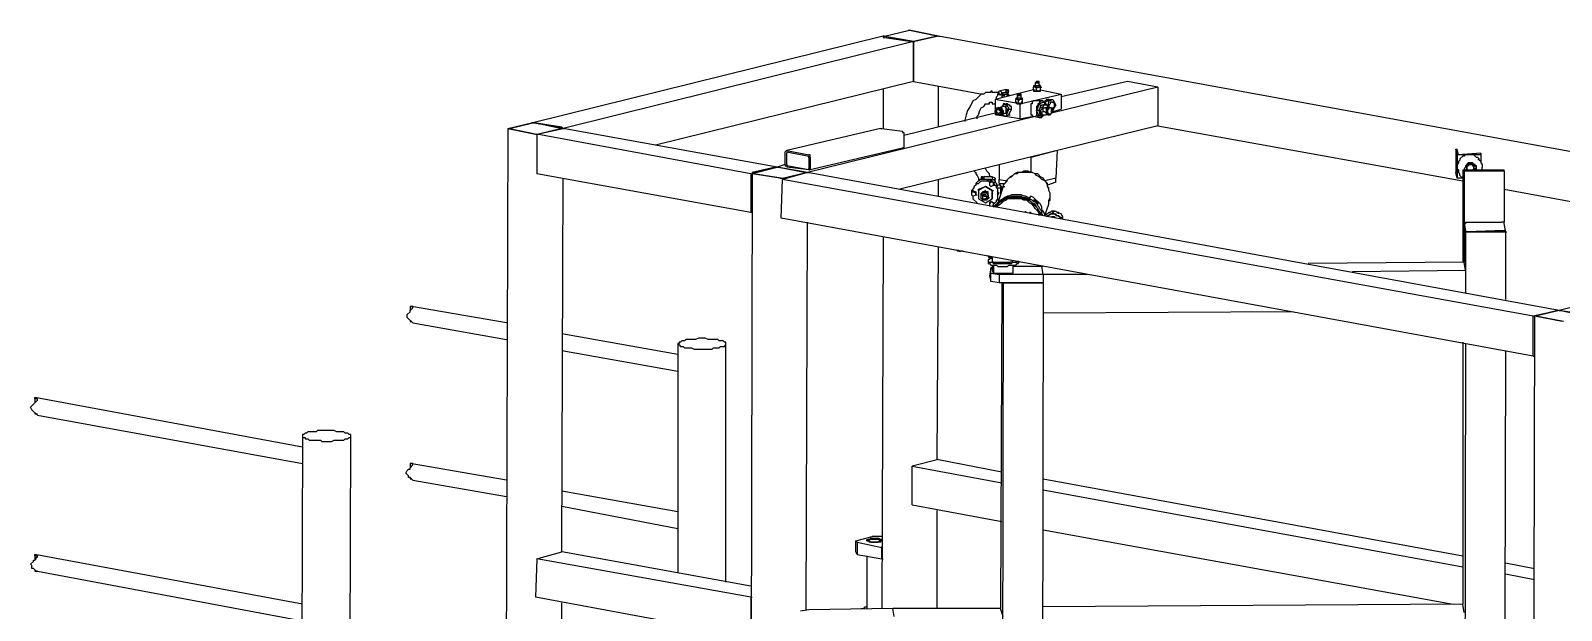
# Model space of a CAD drawing. Extents: x 855 to 1547, y 199 to 1196.
# Drawn here: x 860.2 to 974.5, y 1136 to 1179.4 of the extents above; entities that cross this region are included whole.
import ezdxf

# ---------------------------------------------------------------- set-up
doc = ezdxf.new("R2010")
doc.units = 0
doc.layers.add('2345-64C-02_Sort_layout', color=7, linetype='CONTINUOUS')

msp = doc.modelspace()

# ---------------------------------------------------------------- linework, layer by layer
at = {"layer": '2345-64C-02_Sort_layout', "color": 7}
for points in [[(923.83151, 1178.93847), (897.66568, 1172.44852)], [(926.09784, 1178.52641), (899.93201, 1172.03646)], [(926.09784, 1178.52641), (926.09784, 1175.53893), (906.83402, 1170.80028)], [(923.83151, 1178.93847), (923.83151, 1178.83546)], [(926.09784, 1178.52641), (923.83151, 1178.93847)], [(923.93452, 1178.93847), (923.83151, 1178.93847), (923.83151, 1178.83546), (923.93452, 1178.83546)], [(923.93452, 1178.93847), (925.68578, 1179.35053)], [(923.93452, 1178.93847), (925.68578, 1179.35053)], [(923.93452, 1178.93847), (925.99482, 1178.52641), (926.09784, 1178.52641)], [(923.93452, 1178.83546), (925.99482, 1178.52641)], [(925.78879, 1179.35053), (925.68578, 1179.35053)], [(925.89181, 1179.35053), (925.68578, 1179.35053)], [(927.84909, 1178.93847), (925.78879, 1179.35053)], [(927.95211, 1178.93847), (925.89181, 1179.35053)], [(925.99482, 1178.52641), (926.20085, 1178.52641)], [(927.84909, 1178.93847), (926.09784, 1178.52641)], [(926.09784, 1178.32038), (926.09784, 1178.52641), (926.20085, 1178.52641)], [(927.95211, 1178.93847), (926.20085, 1178.52641)], [(927.95211, 1178.93847), (926.20085, 1178.52641)], [(927.95211, 1178.93847), (928.05512, 1178.93847)], [(1002.32899, 1165.34053), (927.95211, 1178.93847)], [(926.09784, 1175.74501), (926.09784, 1178.32038)], [(923.83151, 1175.0239), (923.83151, 1172.03646)], [(944.33151, 1175.12692), (944.33151, 1172.24249), (925.06769, 1167.5038)], [(926.09784, 1175.53893), (926.09784, 1175.74496)], [(926.09784, 1175.53893), (931.24859, 1174.61184)], [(927.95211, 1172.13948), (927.95211, 1175.22993)], [(935.16316, 1175.33295), (935.16316, 1175.22993), (935.06015, 1175.22993), (935.06015, 1175.12692)], [(935.16316, 1175.12692), (935.06015, 1175.12692)], [(935.26618, 1174.92088), (935.26618, 1174.81787), (935.16316, 1174.81787), (935.06015, 1174.92088), (935.06015, 1175.12692)], [(935.16316, 1175.12692), (935.06015, 1175.12692)], [(935.26618, 1175.53893), (935.16316, 1175.43596)], [(935.26618, 1175.43596), (935.47221, 1175.43596), (935.47221, 1175.53893), (935.26618, 1175.53893), (935.26618, 1175.43596), (935.16316, 1175.43596)], [(935.16316, 1175.43596), (935.16316, 1175.22993)], [(935.47221, 1175.22993), (935.16316, 1175.22993)], [(935.16316, 1175.12692), (935.47221, 1175.12692)], [(935.26618, 1175.0239), (935.26618, 1175.12692), (935.16316, 1175.12692)], [(935.16316, 1174.81787), (935.47221, 1174.81787), (935.57522, 1174.81787), (935.57522, 1174.92088), (935.57522, 1175.12692)], [(935.47221, 1175.43596), (935.26618, 1175.43596)], [(935.47221, 1175.12692), (935.36919, 1175.12692), (935.26618, 1175.0239)], [(935.57522, 1174.92088), (935.47221, 1174.81787), (935.36919, 1174.81787), (935.26618, 1174.92088), (935.26618, 1175.0239)], [(935.47221, 1175.43596), (935.47221, 1175.53893)], [(935.47221, 1175.22993), (935.47221, 1175.43596)], [(935.57522, 1175.12692), (935.57522, 1175.22993), (935.47221, 1175.33295)], [(935.57522, 1175.12692), (935.47221, 1175.12692)], [(935.57522, 1174.92088), (935.57522, 1175.12692), (935.47221, 1175.12692)], [(935.57522, 1175.12692), (935.67824, 1175.12692)], [(944.33151, 1175.12692), (936.39934, 1173.16963)], [(942.06517, 1175.53893), (937.12045, 1174.40585)], [(944.33151, 1175.12692), (942.06517, 1175.53893)], [(932.38176, 1174.71485), (931.9697, 1174.71485), (931.9697, 1174.81787), (931.86668, 1174.81787), (931.86668, 1174.71485), (931.45462, 1174.71485), (931.35161, 1174.61184), (931.14558, 1174.61184), (930.73352, 1174.19978), (930.52749, 1174.09676), (930.32146, 1173.6847), (930.11543, 1173.37566), (930.01241, 1173.06657), (929.9094, 1172.65455), (929.9094, 1172.55154)], [(930.83653, 1172.75757), (930.83653, 1172.96356), (930.93955, 1173.06657), (931.04256, 1173.37566), (931.14558, 1173.58169), (931.35161, 1173.6847), (931.45462, 1173.89073), (931.76367, 1173.89073), (931.76367, 1173.99375), (931.9697, 1173.99375), (931.9697, 1173.89073), (932.17573, 1173.89073)], [(935.06015, 1174.92088), (932.17573, 1174.19978)], [(934.03, 1173.89073), (932.17573, 1174.19978)], [(932.17573, 1174.19978), (932.17573, 1173.06666)], [(932.27874, 1174.19978), (932.27874, 1174.40577), (932.38176, 1174.50878), (932.38176, 1174.61184), (932.79382, 1174.50882)], [(932.48477, 1174.81787), (932.38176, 1174.71485)], [(932.48477, 1174.71485), (932.38176, 1174.71485), (932.38176, 1174.61184), (932.48477, 1174.61184), (932.48477, 1174.71485)], [(932.38176, 1174.61184), (932.48477, 1174.61184)], [(932.38176, 1174.61184), (932.48477, 1174.61184)], [(932.38176, 1174.61184), (932.48477, 1174.61184)], [(932.89683, 1174.92088), (932.48477, 1174.81787)], [(932.6908, 1174.71485), (932.58779, 1174.81787), (932.48477, 1174.81787)], [(932.48477, 1174.61184), (932.6908, 1174.61184), (932.6908, 1174.71485)], [(932.58779, 1174.61184), (932.6908, 1174.61184)], [(932.58779, 1174.61184), (932.6908, 1174.61184)], [(932.6908, 1174.61184), (932.79382, 1174.71485), (932.89683, 1174.71485)], [(932.6908, 1174.30275), (932.6908, 1174.40577), (932.89683, 1174.61184), (932.99985, 1174.61184), (933.10286, 1174.50878)], [(932.6908, 1174.61184), (932.79382, 1174.61184)], [(932.6908, 1174.30275), (932.6908, 1174.40577), (932.79382, 1174.50878)], [(932.79382, 1174.50882), (932.79382, 1174.61184), (932.79382, 1174.71485), (933.10286, 1174.71485)], [(932.79382, 1174.50882), (932.89683, 1174.61184), (933.10286, 1174.61184)], [(932.79382, 1174.50882), (932.89683, 1174.50882)], [(932.99985, 1173.89073), (932.79382, 1173.78772)], [(933.20588, 1173.47867), (933.20588, 1173.58169), (933.10286, 1173.6847), (933.10286, 1173.78772), (932.99985, 1173.78772), (932.89683, 1173.89073), (932.79382, 1173.89073), (932.79382, 1173.78772)], [(932.99985, 1174.92088), (932.89683, 1174.92088)], [(932.99985, 1174.92088), (932.89683, 1174.92088)], [(932.99985, 1174.71485), (932.89683, 1174.71485)], [(933.30889, 1174.50882), (933.10286, 1174.50878), (932.89683, 1174.61184)], [(932.99985, 1174.81787), (932.99985, 1174.92088)], [(933.10286, 1174.92088), (932.99985, 1174.92088)], [(932.99985, 1174.92088), (933.10286, 1174.92088)], [(932.99985, 1174.92088), (933.10286, 1174.92088)], [(932.99985, 1174.92088), (933.10286, 1174.92088), (932.99985, 1174.92088)], [(932.99985, 1174.92088), (933.10286, 1174.92088)], [(932.99985, 1174.71485), (932.99985, 1174.81787)], [(933.20588, 1174.81787), (932.99985, 1174.81787)], [(932.99985, 1174.61184), (933.10286, 1174.61184)], [(933.20588, 1173.06666), (933.41191, 1173.47867), (933.41191, 1173.6847), (933.30889, 1173.6847), (933.30889, 1173.78772), (933.20588, 1173.78772), (933.10286, 1173.89073), (932.99985, 1173.89073)], [(933.20588, 1174.81787), (933.10286, 1174.92088)], [(933.10286, 1174.92088), (933.20588, 1174.92088)], [(933.20588, 1174.81787), (933.10286, 1174.71485), (933.20588, 1174.71485)], [(933.10286, 1174.61184), (933.10286, 1174.71485)], [(933.10286, 1174.61184), (933.10286, 1174.50878)], [(933.10286, 1174.61184), (933.20588, 1174.61184)], [(933.82397, 1174.40585), (933.82397, 1174.30275), (933.72095, 1174.30275), (933.72095, 1174.19978)], [(933.82397, 1174.19978), (933.72095, 1174.19978)], [(933.92698, 1173.99375), (933.92698, 1173.89073), (933.82397, 1173.89073), (933.72095, 1173.99375), (933.72095, 1174.19978)], [(933.82397, 1174.19978), (933.72095, 1174.19978)], [(933.72095, 1173.99375), (933.82397, 1173.99375)], [(933.72095, 1173.99375), (933.82397, 1173.99375)], [(933.72095, 1173.99375), (933.82397, 1173.89073)], [(933.82397, 1174.61184), (933.82397, 1174.50882)], [(933.92698, 1174.50882), (934.13301, 1174.50878), (934.13301, 1174.61184), (933.82397, 1174.61184), (933.82397, 1174.50878), (933.92698, 1174.50878), (933.82397, 1174.50878)], [(933.82397, 1174.50882), (933.82397, 1174.30275)], [(934.13301, 1174.30275), (933.82397, 1174.30275)], [(933.82397, 1174.19978), (934.03, 1174.19978)], [(933.92698, 1174.09676), (933.92698, 1174.19978), (933.82397, 1174.19978)], [(933.82397, 1173.89073), (934.03, 1173.89073), (934.13301, 1173.89073), (934.23603, 1173.99375), (934.23603, 1174.19978)], [(934.13301, 1174.50882), (933.92698, 1174.50878)], [(934.03, 1174.19978), (933.92698, 1174.09676)], [(934.23603, 1173.99375), (934.13301, 1173.99375), (934.13301, 1173.89073), (934.03, 1173.89073), (933.92698, 1173.99375), (933.92698, 1174.09676)], [(934.03, 1173.89073), (937.12045, 1174.61184)], [(934.23603, 1174.19978), (934.13301, 1174.19978), (934.03, 1174.19978)], [(934.23603, 1173.99375), (934.23603, 1174.19978), (934.03, 1174.19978)], [(934.03, 1173.89073), (934.03, 1172.75757)], [(934.13301, 1174.50882), (934.13301, 1174.61184)], [(934.13301, 1174.30275), (934.13301, 1174.50882)], [(934.23603, 1174.19978), (934.23603, 1174.30275), (934.13301, 1174.30275), (934.13301, 1174.40577)], [(934.23603, 1174.19978), (934.23603, 1174.30275)], [(935.16316, 1174.09676), (935.06015, 1174.09676), (934.95713, 1173.99375), (934.95713, 1173.89073), (934.85412, 1173.89073), (934.85412, 1173.06657), (934.95713, 1173.06657), (934.95713, 1172.96356), (935.06015, 1172.96356)], [(935.06015, 1174.92088), (935.16316, 1174.92088)], [(935.06015, 1174.92088), (935.16316, 1174.92088)], [(935.06015, 1174.92088), (935.06015, 1174.81787), (935.16316, 1174.81787)], [(935.26618, 1174.09676), (935.16316, 1174.09676)], [(935.67824, 1174.09676), (935.26618, 1174.09676)], [(935.57522, 1174.09676), (935.57522, 1173.99375), (935.47221, 1173.99375), (935.47221, 1173.89073), (935.36919, 1173.89073), (935.36919, 1173.78772), (935.26618, 1173.6847), (935.26618, 1173.06657), (935.47221, 1172.86058), (935.67824, 1172.86058), (935.67824, 1172.96356), (935.78125, 1172.96356)], [(935.47221, 1173.89073), (935.26618, 1173.37566)], [(935.47221, 1173.89073), (935.78125, 1173.99375)], [(935.57522, 1173.78772), (935.47221, 1173.89073)], [(935.57522, 1174.92088), (937.12045, 1174.61184)], [(935.88427, 1173.89073), (935.88427, 1173.99375), (935.78125, 1173.99375), (935.78125, 1174.09676), (935.57522, 1174.09676)], [(935.57522, 1173.78772), (935.98728, 1173.89073), (935.98728, 1173.78772)], [(935.98728, 1173.89073), (935.78125, 1173.99375)], [(936.19331, 1174.19978), (935.98728, 1174.19978), (935.98728, 1174.09676), (935.88427, 1174.09676), (935.88427, 1173.99375)], [(935.88427, 1173.99375), (936.0903, 1174.19978), (936.19331, 1174.19978)], [(935.98728, 1174.09676), (935.88427, 1173.89073)], [(935.98728, 1174.09676), (936.29633, 1174.19978), (936.50236, 1174.19978)], [(935.98728, 1174.09676), (936.19331, 1174.09676)], [(936.19331, 1174.19978), (936.0903, 1174.19978)], [(936.19331, 1174.09676), (936.0903, 1173.6847)], [(936.19331, 1174.19978), (936.29633, 1174.19978)], [(936.19331, 1174.09676), (936.50236, 1174.19978), (936.70839, 1173.78772)], [(936.60538, 1173.78772), (936.60538, 1173.89073), (936.50236, 1173.99375), (936.29633, 1173.99375), (936.29633, 1173.89073), (936.19331, 1173.78772), (936.19331, 1173.58169)], [(936.60538, 1173.78772), (936.60538, 1173.89073), (936.50236, 1173.99375), (936.29633, 1173.99375), (936.29633, 1173.89073), (936.19331, 1173.78772), (936.19331, 1173.58169)], [(936.39934, 1173.99375), (936.50236, 1173.99375)], [(937.12045, 1174.61184), (937.12045, 1173.47867)], [(935.26618, 1172.96356), (918.16568, 1168.73998)], [(932.17573, 1173.16963), (925.37673, 1171.52139)], [(932.48477, 1173.06666), (932.27874, 1173.06657), (932.27874, 1173.16959), (932.17573, 1173.2726), (932.17573, 1173.37566), (932.27874, 1173.47867), (932.27874, 1173.58169), (932.38176, 1173.58169)], [(932.27874, 1173.47867), (932.17573, 1173.37566), (932.17573, 1173.2726), (932.27874, 1173.16959), (932.27874, 1173.06657), (932.38176, 1173.06657)], [(934.03, 1172.75757), (932.17573, 1173.06666)], [(932.48477, 1173.16963), (932.58779, 1173.2726), (932.58779, 1173.37566), (932.48477, 1173.37566), (932.48477, 1173.47867), (932.38176, 1173.47867), (932.27874, 1173.37566), (932.27874, 1173.2726), (932.38176, 1173.16959), (932.48477, 1173.16959)], [(932.38176, 1173.58169), (932.48477, 1173.58169)], [(932.48477, 1173.06666), (932.58779, 1173.06657), (932.58779, 1173.47867), (932.48477, 1173.58169), (932.38176, 1173.58169)], [(932.48477, 1173.06666), (932.58779, 1173.06657), (932.6908, 1173.16959), (932.6908, 1173.37566), (932.58779, 1173.47867), (932.58779, 1173.58169), (932.38176, 1173.58169)], [(932.79382, 1173.6847), (932.48477, 1173.58169)], [(932.58779, 1173.06666), (932.6908, 1173.06657), (932.6908, 1173.16959), (932.79382, 1173.2726), (932.79382, 1173.37566), (932.6908, 1173.47867), (932.6908, 1173.58169), (932.48477, 1173.58169)], [(932.48477, 1173.58169), (932.6908, 1173.58169), (932.6908, 1173.47867), (932.79382, 1173.37566), (932.79382, 1173.16959), (932.6908, 1173.16959), (932.6908, 1173.06657), (932.58779, 1173.06657)], [(932.48477, 1173.06666), (932.58779, 1173.06666)], [(932.6908, 1173.16963), (932.6908, 1173.47867), (932.58779, 1173.58169)], [(932.58779, 1173.06666), (932.6908, 1173.06666)], [(932.6908, 1173.6847), (932.79382, 1173.78772)], [(932.6908, 1173.06666), (932.89683, 1173.16963)], [(932.6908, 1173.06666), (932.79382, 1173.06657), (932.89683, 1172.96356), (932.99985, 1172.96356)], [(932.89683, 1173.16963), (932.99985, 1173.16959), (932.99985, 1173.58169), (932.89683, 1173.6847), (932.79382, 1173.6847)], [(933.10286, 1173.37566), (933.10286, 1173.47867), (932.99985, 1173.58169), (932.99985, 1173.6847), (932.89683, 1173.6847)], [(932.99985, 1172.96356), (933.20588, 1173.47867)], [(932.99985, 1173.16963), (932.99985, 1173.2726), (933.10286, 1173.2726), (933.10286, 1173.37566)], [(932.99985, 1172.96356), (933.20588, 1173.06666)], [(932.99985, 1172.96356), (933.20588, 1173.06666)], [(933.20588, 1173.47867), (933.41191, 1173.47867)], [(933.20588, 1173.06666), (933.30889, 1173.06666)], [(934.03, 1172.75757), (935.06015, 1172.96356)], [(935.06015, 1172.96356), (935.47221, 1172.86058)], [(935.47221, 1173.37566), (935.26618, 1173.37566)], [(935.47221, 1172.96356), (935.26618, 1173.37566)], [(935.78125, 1173.78772), (935.67824, 1173.78772), (935.57522, 1173.6847), (935.57522, 1173.58169), (935.47221, 1173.47867), (935.47221, 1173.2726), (935.57522, 1173.16959), (935.57522, 1173.06657), (935.67824, 1173.06657)], [(935.57522, 1173.78772), (935.47221, 1173.37566)], [(935.57522, 1172.96356), (935.47221, 1173.37566)], [(935.57522, 1172.96356), (935.47221, 1172.96356)], [(935.88427, 1173.78772), (935.78125, 1173.78772), (935.78125, 1173.6847), (935.67824, 1173.58169), (935.67824, 1173.47867), (935.57522, 1173.37566), (935.57522, 1173.2726), (935.67824, 1173.2726), (935.67824, 1173.06657), (935.98728, 1173.06657), (936.0903, 1173.16959)], [(935.57522, 1172.96356), (935.88427, 1173.06666), (935.98728, 1173.06666)], [(935.67824, 1173.06666), (935.78125, 1173.06666)], [(935.88427, 1173.78772), (935.78125, 1173.78772)], [(935.88427, 1173.27264), (935.78125, 1173.2726), (935.78125, 1173.58169), (935.88427, 1173.58169)], [(935.98728, 1173.78772), (935.88427, 1173.78772)], [(936.0903, 1173.58169), (936.0903, 1173.78772), (935.88427, 1173.78772)], [(936.0903, 1173.58169), (935.88427, 1173.58169)], [(935.88427, 1173.58169), (935.98728, 1173.58169)], [(935.88427, 1173.27264), (935.98728, 1173.16963)], [(935.88427, 1173.06666), (935.98728, 1173.06666)], [(936.19331, 1173.58169), (936.0903, 1173.58169), (935.98728, 1173.47867), (935.98728, 1173.16959), (936.0903, 1173.16959), (936.0903, 1173.06657)], [(936.0903, 1173.16963), (935.98728, 1173.06666)], [(936.29633, 1173.58169), (936.19331, 1173.58169), (936.19331, 1173.47867), (936.0903, 1173.47867), (936.0903, 1173.16959), (936.19331, 1173.16959), (936.19331, 1173.06657), (936.29633, 1173.06657), (936.39934, 1173.16959), (936.39934, 1173.58169), (936.29633, 1173.58169)], [(936.0903, 1173.06666), (936.19331, 1173.06666)], [(936.29633, 1173.58169), (936.19331, 1173.58169)], [(936.39934, 1173.47867), (936.50236, 1173.47867), (936.50236, 1173.58169), (936.60538, 1173.6847), (936.60538, 1173.78772)], [(936.39934, 1173.47867), (936.50236, 1173.47867), (936.50236, 1173.58169), (936.60538, 1173.6847), (936.60538, 1173.78772)], [(936.39934, 1173.27264), (937.12045, 1173.47867)], [(936.39934, 1173.37566), (936.50236, 1173.37566)], [(936.50236, 1173.37566), (936.70839, 1173.78772)], [(895.81141, 1172.03646), (895.50236, 1075.82038)], [(895.81141, 1172.03646), (897.56266, 1172.44852)], [(895.81141, 1172.03646), (897.87171, 1171.6244)], [(895.91442, 1172.03646), (897.66568, 1172.44852)], [(895.91442, 1172.03646), (897.97472, 1171.6244), (898.07774, 1171.6244)], [(897.76869, 1172.44852), (897.56266, 1172.44852)], [(899.93201, 1172.03646), (897.66568, 1172.44852)], [(897.66568, 1172.44852), (897.76869, 1172.44852)], [(897.76869, 1172.44852), (897.66568, 1172.44852)], [(899.82899, 1172.03646), (899.72598, 1172.03646), (897.76869, 1172.44852)], [(899.82899, 1172.13948), (897.76869, 1172.44852)], [(897.87171, 1171.6244), (898.07774, 1171.6244)], [(897.97472, 1171.6244), (899.93201, 1172.03646)], [(897.97472, 1171.6244), (897.97472, 1168.63697)], [(913.94206, 1168.63697), (897.97472, 1171.6244)], [(899.82899, 1172.03646), (898.07774, 1171.6244)], [(899.82899, 1172.03646), (898.07774, 1171.6244)], [(899.82899, 1172.03646), (899.93201, 1172.03646), (899.82899, 1172.13948)], [(899.93201, 1172.03646), (900.03502, 1172.03646)], [(915.89934, 1169.152), (899.93201, 1172.03646)], [(923.62548, 1172.03646), (916.62045, 1170.38818)], [(923.62548, 1172.03646), (923.72849, 1172.03646)], [(923.72849, 1172.03646), (925.27372, 1171.83048)], [(925.27372, 1171.83048), (925.27372, 1171.72737), (925.37673, 1171.72737), (925.37673, 1171.6244), (925.37673, 1170.69727)], [(944.33151, 1172.24249), (967.09784, 1168.12189)], [(916.62045, 1170.38818), (916.51744, 1170.28521)], [(916.62045, 1170.38818), (918.26869, 1170.07918)], [(918.26869, 1168.94601), (925.27372, 1170.59425)], [(925.37673, 1170.69727), (925.37673, 1170.59421), (925.27372, 1170.59421)], [(936.81141, 1170.38818), (934.85412, 1169.87315)], [(936.81141, 1170.38818), (936.70839, 1168.32792)], [(966.68578, 1170.07918), (966.58276, 1170.49128), (966.68578, 1170.49128)], [(966.58276, 1170.49128), (966.58276, 1168.73998)], [(966.78879, 1170.07918), (966.68578, 1170.49128)], [(916.51744, 1169.35807), (915.89934, 1169.152)], [(916.51744, 1169.35807), (916.51744, 1170.28521)], [(916.51744, 1169.35807), (916.51744, 1169.25501), (916.62045, 1169.25501), (916.62045, 1169.152)], [(916.62045, 1170.28521), (918.26869, 1169.97616)], [(916.62045, 1170.28521), (916.62045, 1170.18219)], [(916.62045, 1169.35807), (916.62045, 1170.18219)], [(916.62045, 1169.35807), (916.62045, 1169.25501)], [(918.26869, 1168.94601), (916.62045, 1169.2551)], [(918.37171, 1169.87315), (918.37171, 1170.07918), (918.26869, 1170.07918)], [(918.26869, 1169.87315), (918.26869, 1169.97616)], [(918.26869, 1169.87315), (918.26869, 1169.04903)], [(918.37171, 1169.87315), (918.37171, 1169.04903)], [(932.48477, 1169.35807), (932.48477, 1168.22491)], [(934.85412, 1169.87315), (934.85412, 1168.73998)], [(968.33402, 1169.66712), (968.33402, 1169.77013), (968.231, 1169.87315), (968.12799, 1169.87315), (967.92196, 1170.07918), (967.30387, 1170.07918), (967.20085, 1169.97616), (967.09784, 1169.97616), (966.89181, 1169.77013), (966.89181, 1169.66712), (966.78879, 1169.5641), (966.78879, 1169.46109), (966.68578, 1169.35803), (966.68578, 1169.04903), (966.78879, 1168.94601), (966.78879, 1168.73998)], [(966.68578, 1170.07918), (966.68578, 1168.32792)], [(968.43703, 1170.07918), (966.68578, 1170.07918)], [(968.43703, 1170.18219), (966.78879, 1170.07918)], [(968.12799, 1168.94601), (968.12799, 1169.25501), (968.02497, 1169.25501), (968.02497, 1169.35803), (967.92196, 1169.35803), (967.81894, 1169.46109), (967.5099, 1169.46109), (967.30387, 1169.25501), (967.30387, 1169.152), (967.20085, 1169.04903), (967.30387, 1168.94601)], [(967.40688, 1169.2551), (967.61291, 1169.46109), (967.61291, 1169.35807), (967.61291, 1169.35803), (967.5099, 1169.35803), (967.5099, 1169.25501)], [(967.5099, 1169.2551), (967.5099, 1169.25501), (967.40688, 1169.25501)], [(967.40688, 1169.2551), (967.5099, 1169.2551)], [(967.5099, 1169.2551), (967.40688, 1169.25501), (967.40688, 1169.04903), (967.40688, 1169.152), (967.40688, 1169.25501)], [(967.40688, 1169.2551), (967.40688, 1168.94601), (967.40688, 1169.04903)], [(967.5099, 1169.2551), (967.61291, 1169.35803), (967.81894, 1169.35803)], [(967.92196, 1169.2551), (967.61291, 1169.46109)], [(967.61291, 1169.35807), (967.71593, 1169.35803), (967.81894, 1169.35803)], [(967.81894, 1169.35807), (967.81894, 1169.25501), (967.92196, 1169.25501)], [(967.81894, 1169.35807), (967.81894, 1169.25501), (967.92196, 1169.25501), (967.92196, 1169.04903), (967.92196, 1168.94601), (967.81894, 1168.94601)], [(967.92196, 1169.2551), (968.02497, 1169.2551)], [(967.92196, 1169.04903), (967.92196, 1169.25501)], [(968.02497, 1168.94601), (968.02497, 1169.04903), (968.12799, 1169.152), (968.02497, 1169.25501), (968.02497, 1169.35803)], [(968.231, 1169.77013), (968.43703, 1169.5641), (968.43703, 1169.46109), (968.54005, 1169.35803), (968.54005, 1169.152)], [(968.43703, 1169.5641), (968.33402, 1169.66712)], [(968.43703, 1170.18219), (968.43703, 1170.07918)], [(968.43703, 1170.07918), (968.43703, 1169.46109)], [(913.94206, 1165.75254), (897.97472, 1168.63697)], [(899.82899, 1140.41083), (899.93201, 1168.32792)], [(914.04507, 1168.63697), (913.83904, 1072.5239)], [(913.94206, 1168.63697), (915.89934, 1169.152), (916.00236, 1169.152)], [(913.94206, 1168.63697), (913.94206, 1165.75254)], [(915.79633, 1169.152), (914.04507, 1168.73998)], [(914.04507, 1168.73998), (914.04507, 1168.63697)], [(916.10538, 1168.32792), (914.04507, 1168.63697)], [(916.00236, 1169.152), (915.89934, 1169.152), (914.14809, 1168.73998)], [(914.14809, 1168.73998), (914.14809, 1168.63697)], [(916.20839, 1168.32792), (914.14809, 1168.63697)], [(916.00236, 1169.152), (915.79633, 1169.152)], [(918.16568, 1168.73998), (915.89934, 1169.152)], [(915.89934, 1169.152), (916.00236, 1169.152)], [(916.00236, 1169.152), (918.06266, 1168.73998)], [(916.00236, 1169.152), (918.06266, 1168.73998), (918.16568, 1168.73998), (918.06266, 1168.73998)], [(916.10538, 1168.32792), (916.31141, 1168.32792)], [(916.20839, 1168.32792), (916.31141, 1168.32792), (918.06266, 1168.73998)], [(972.35161, 1155.03902), (916.20839, 1165.34053), (916.31141, 1168.22491)], [(916.31141, 1168.32792), (918.06266, 1168.73998)], [(918.16568, 1168.73998), (916.31141, 1168.22491)], [(972.35161, 1158.02641), (916.31141, 1168.22491)], [(918.26869, 1168.94601), (916.62045, 1169.152)], [(918.16568, 1168.73998), (918.26869, 1168.73998)], [(974.30889, 1158.43847), (918.16568, 1168.73998)], [(918.26869, 1168.94601), (918.26869, 1169.04903)], [(918.26869, 1168.94601), (918.37171, 1168.94601), (918.37171, 1169.04903)], [(927.95211, 1166.98872), (927.95211, 1168.22491)], [(930.52749, 1167.29777), (930.52749, 1167.5038), (930.6305, 1167.60681), (930.6305, 1167.70983), (930.83653, 1167.91582), (930.93955, 1167.91582), (931.14558, 1168.12185), (931.66065, 1168.12185), (931.76367, 1168.01883)], [(930.6305, 1168.843), (930.73352, 1168.73998), (930.73352, 1168.63697), (930.83653, 1168.53395), (930.93955, 1168.32792), (930.93955, 1168.22491), (931.04256, 1168.12185)], [(931.86668, 1168.22491), (931.04256, 1168.22491), (930.73352, 1167.91582), (930.73352, 1167.8128), (930.6305, 1167.70983)], [(931.14558, 1168.43094), (931.14558, 1168.32792)], [(931.14558, 1168.43094), (931.35161, 1168.43094)], [(931.24859, 1168.43094), (931.14558, 1168.43094)], [(931.14558, 1168.43094), (931.24859, 1168.43094), (931.35161, 1168.43094)], [(931.14558, 1168.32792), (931.35161, 1168.32792)], [(931.14558, 1168.32792), (931.14558, 1168.22491)], [(931.24859, 1168.43094), (931.35161, 1168.43094)], [(931.24859, 1168.43094), (931.35161, 1168.43094)], [(931.24859, 1168.43094), (931.35161, 1168.43094)], [(931.24859, 1168.43094), (931.35161, 1168.43094)], [(932.17573, 1168.32792), (931.9697, 1168.43094), (931.35161, 1168.43094)], [(931.35161, 1168.43094), (931.35161, 1168.32792)], [(931.35161, 1168.32792), (931.35161, 1168.22491)], [(931.86668, 1168.43094), (931.76367, 1168.53395), (931.76367, 1168.63697), (931.55764, 1168.843), (931.45462, 1169.04903)], [(931.55764, 1168.22491), (931.76367, 1168.22491), (931.86668, 1168.22491)], [(931.86668, 1168.22491), (931.76367, 1168.22491), (931.66065, 1168.22491)], [(931.76367, 1168.01887), (931.86668, 1168.22491)], [(931.76367, 1168.01887), (931.86668, 1168.12189)], [(932.07271, 1167.9159), (932.07271, 1168.01883), (931.9697, 1168.01883), (931.9697, 1168.12185), (931.86668, 1168.12185), (931.76367, 1168.01883)], [(931.86668, 1168.22491), (932.07271, 1168.22491), (932.17573, 1168.12185), (932.17573, 1168.01883)], [(931.86668, 1168.01887), (931.86668, 1168.12189), (932.07271, 1168.01887)], [(931.9697, 1168.43094), (931.9697, 1168.22491)], [(932.07271, 1168.22491), (932.17573, 1168.22491)], [(932.17573, 1168.32792), (932.17573, 1168.22491), (932.17573, 1168.32792)], [(932.48477, 1168.22491), (933.10286, 1168.12189)], [(932.48477, 1167.9159), (932.48477, 1168.22491)], [(932.48477, 1168.22491), (933.10286, 1168.12189)], [(934.44206, 1168.843), (934.33904, 1168.843), (934.13301, 1168.73998), (933.82397, 1168.73998), (933.61794, 1168.63697), (933.41191, 1168.43094), (933.20588, 1168.32792), (932.99985, 1168.12185), (932.89683, 1167.91582), (932.79382, 1167.8128), (932.79382, 1167.70983)], [(934.44206, 1168.73998), (933.92698, 1168.73998), (933.82397, 1168.63697), (933.61794, 1168.63697), (933.51492, 1168.53395), (933.30889, 1168.43094), (933.10286, 1168.22491), (932.99985, 1168.01883), (932.79382, 1167.8128), (932.79382, 1167.70983)], [(934.44206, 1168.73998), (933.92698, 1168.73998), (933.82397, 1168.63697), (933.61794, 1168.63697), (933.51492, 1168.53395), (933.30889, 1168.43094), (933.10286, 1168.22491), (932.99985, 1168.01883), (932.79382, 1167.8128), (932.79382, 1167.70983)], [(936.19331, 1166.47365), (936.19331, 1166.57662), (936.29633, 1166.67964), (936.29633, 1167.19475), (936.19331, 1167.40078), (936.19331, 1167.60681), (936.0903, 1167.70983), (936.0903, 1167.91582), (935.88427, 1168.12185), (935.78125, 1168.32792), (935.57522, 1168.43094), (935.36919, 1168.63697), (935.16316, 1168.63697), (934.95713, 1168.73998), (934.85412, 1168.73998), (934.64809, 1168.843), (934.44206, 1168.843)], [(936.19331, 1166.37063), (936.19331, 1166.67964), (936.29633, 1166.88571), (936.29633, 1167.19475), (936.19331, 1167.40078), (936.19331, 1167.5038), (936.0903, 1167.70983), (936.0903, 1167.8128), (935.98728, 1168.01883), (935.88427, 1168.12185), (935.67824, 1168.22491), (935.47221, 1168.43094), (935.26618, 1168.53395), (935.16316, 1168.63697), (934.95713, 1168.73998), (934.44206, 1168.73998)], [(936.19331, 1166.37063), (936.19331, 1166.67964), (936.29633, 1166.88571), (936.29633, 1167.19475), (936.19331, 1167.40078), (936.19331, 1167.5038), (936.0903, 1167.70983), (936.0903, 1167.8128), (935.98728, 1168.01883), (935.88427, 1168.12185), (935.67824, 1168.22491), (935.47221, 1168.43094), (935.26618, 1168.53395), (935.16316, 1168.63697), (934.95713, 1168.73998), (934.44206, 1168.73998)], [(936.70839, 1168.32792), (935.88427, 1168.12189)], [(936.70839, 1168.32792), (935.88427, 1168.12189)], [(936.70839, 1168.01887), (936.70839, 1168.32792)], [(966.68578, 1168.32792), (966.58276, 1168.73998)], [(967.09784, 1168.32792), (966.68578, 1168.32792)], [(967.09784, 1168.32792), (966.89181, 1168.53395), (966.89181, 1168.63697), (966.78879, 1168.73998), (966.78879, 1168.94601)], [(966.78879, 1168.73998), (966.89181, 1168.63697)], [(967.09784, 1168.94601), (967.09784, 1162.044)], [(967.09784, 1168.94601), (967.20085, 1168.843), (967.20085, 1162.044)], [(967.09784, 1168.94601), (970.18829, 1168.94601)], [(970.18829, 1168.843), (967.20085, 1168.843)], [(967.40688, 1168.94601), (967.40688, 1169.04903)], [(967.40688, 1168.94601), (967.5099, 1168.94601)], [(967.40688, 1168.94601), (967.5099, 1168.94601)], [(967.92196, 1168.94601), (967.92196, 1169.04903)], [(967.92196, 1168.94601), (968.02497, 1168.94601)], [(968.54005, 1168.94601), (968.54005, 1169.04903), (968.54005, 1169.152)], [(970.18829, 1168.843), (970.18829, 1168.94601)], [(970.18829, 1168.843), (970.18829, 1165.03144)], [(930.52749, 1167.5038), (930.42447, 1167.40078)], [(930.42447, 1167.40078), (930.42447, 1167.19475)], [(930.42447, 1167.29777), (930.52749, 1167.40078)], [(930.52749, 1167.29777), (930.42447, 1167.29777), (930.42447, 1167.09174)], [(930.52749, 1167.29777), (930.42447, 1167.29777)], [(930.42447, 1167.29777), (930.42447, 1167.09174)], [(930.42447, 1167.29777), (930.52749, 1167.29777)], [(930.42447, 1167.09174), (930.52749, 1166.98872)], [(930.6305, 1167.70983), (930.52749, 1167.5038)], [(930.52749, 1167.40078), (930.73352, 1167.29777)], [(930.73352, 1167.29777), (930.73352, 1167.19475), (930.52749, 1167.29777), (930.52749, 1167.40078)], [(930.52749, 1166.98872), (930.73352, 1167.09174)], [(930.52749, 1166.98872), (930.52749, 1166.78265), (930.83653, 1166.47365)], [(930.73352, 1167.29777), (930.73352, 1167.09174)], [(930.73352, 1167.09174), (930.73352, 1167.19475)], [(930.73352, 1167.09174), (930.83653, 1167.09174)], [(931.45462, 1167.70983), (930.93955, 1167.40078)], [(930.93955, 1167.40078), (930.93955, 1167.5038), (931.45462, 1167.70983)], [(930.93955, 1167.40078), (930.93955, 1166.78269)], [(931.66065, 1166.98872), (931.66065, 1167.29777), (931.45462, 1167.29777), (931.45462, 1167.40078), (931.35161, 1167.29777), (931.24859, 1167.29777), (931.24859, 1167.19475), (931.14558, 1167.19475)], [(931.14558, 1167.09174), (931.14558, 1167.19475), (931.24859, 1167.19475), (931.35161, 1167.29777), (931.45462, 1167.29777), (931.66065, 1167.09174), (931.66065, 1166.88571)], [(931.14558, 1167.19475), (931.14558, 1167.09174)], [(931.66065, 1166.88571), (931.66065, 1167.09174), (931.55764, 1167.19475), (931.14558, 1167.19475), (931.14558, 1167.09174)], [(931.14558, 1167.09174), (931.24859, 1167.09174)], [(931.14558, 1166.88571), (931.14558, 1166.98872), (931.14558, 1167.09174)], [(931.24859, 1166.88571), (931.24859, 1166.78265), (931.45462, 1166.78265), (931.55764, 1166.88571), (931.55764, 1166.98872), (931.45462, 1167.09174), (931.24859, 1167.09174), (931.24859, 1166.88571)], [(931.55764, 1167.19475), (931.45462, 1167.19475), (931.35161, 1167.19475)], [(931.35161, 1167.09174), (931.35161, 1166.98872), (931.55764, 1166.98872)], [(931.9697, 1167.40078), (931.45462, 1167.70983)], [(931.45462, 1167.70983), (931.55764, 1167.70983)], [(931.45462, 1167.70983), (931.9697, 1167.40078)], [(931.66065, 1166.88571), (931.66065, 1166.98872)], [(931.86668, 1168.01887), (931.76367, 1168.01887)], [(931.76367, 1168.01887), (931.76367, 1167.8128)], [(931.76367, 1168.01887), (931.86668, 1168.01887)], [(931.76367, 1167.8128), (931.86668, 1167.70983)], [(932.07271, 1168.01887), (931.86668, 1168.01887)], [(931.86668, 1167.70983), (932.07271, 1167.8128)], [(931.9697, 1166.78269), (931.9697, 1167.40078)], [(931.9697, 1167.40078), (932.07271, 1167.40078)], [(931.9697, 1167.40078), (931.9697, 1166.88571), (931.9697, 1166.78269)], [(932.07271, 1167.8128), (932.07271, 1168.01887)], [(932.07271, 1168.01887), (932.17573, 1168.01887)], [(932.07271, 1168.01887), (932.07271, 1167.8128), (932.17573, 1167.8128)], [(932.07271, 1167.9159), (932.17573, 1168.01887)], [(932.07271, 1166.37063), (932.27874, 1166.57662), (932.27874, 1166.67964), (932.38176, 1166.78265), (932.38176, 1167.5038), (932.27874, 1167.60681), (932.27874, 1167.70983), (932.07271, 1167.91582)], [(934.7511, 1166.78269), (934.64809, 1166.88571), (934.44206, 1166.98872), (934.33904, 1166.98872), (934.13301, 1167.09174), (933.41191, 1167.09174), (933.20588, 1166.98872), (933.10286, 1166.98872), (932.89683, 1166.88571), (932.79382, 1166.78265), (932.58779, 1166.67964), (932.07271, 1166.1646)], [(932.17573, 1168.01887), (932.27874, 1167.91582), (932.27874, 1167.8128), (932.38176, 1167.8128)], [(935.57522, 1165.54651), (935.36919, 1165.95857), (935.36919, 1166.06159), (934.85412, 1166.57662), (934.64809, 1166.67964), (934.54507, 1166.78265), (934.33904, 1166.78265), (934.13301, 1166.88571), (933.10286, 1166.88571), (932.99985, 1166.78265), (932.79382, 1166.67964), (932.6908, 1166.57662), (932.48477, 1166.47365), (932.17573, 1166.1646), (932.17573, 1166.26762), (932.27874, 1166.37063), (932.48477, 1166.47365), (932.6908, 1166.67964), (932.89683, 1166.78265), (932.99985, 1166.88571), (933.20588, 1166.88571), (933.41191, 1166.98872), (934.13301, 1166.98872), (934.23603, 1166.88571), (934.44206, 1166.88571), (934.64809, 1166.78265), (934.7511, 1166.67964)], [(932.27874, 1167.60681), (932.38176, 1167.8128)], [(932.38176, 1166.88571), (932.38176, 1167.09174), (932.48477, 1167.19475), (932.38176, 1167.29777), (932.38176, 1167.5038), (932.27874, 1167.60681)], [(932.27874, 1167.60681), (932.58779, 1167.60681), (932.58779, 1167.09174)], [(932.58779, 1167.8128), (932.38176, 1167.8128)], [(932.79382, 1167.70983), (932.38176, 1166.47365)], [(932.48477, 1167.9159), (932.89683, 1167.9159)], [(932.58779, 1167.70983), (932.58779, 1167.8128), (932.58779, 1167.70983), (932.6908, 1167.70983), (932.6908, 1167.60681)], [(932.58779, 1167.70983), (932.58779, 1167.60681), (932.58779, 1167.09174)], [(932.79382, 1167.60681), (932.6908, 1167.60681), (932.58779, 1167.60681)], [(932.6908, 1167.40078), (932.6908, 1167.60681)], [(932.79382, 1167.70983), (932.89683, 1167.70983)], [(935.78125, 1165.54651), (935.67824, 1165.64953), (935.67824, 1165.85556), (935.57522, 1165.95857), (935.47221, 1166.1646), (935.36919, 1166.26762), (935.26618, 1166.47365), (935.06015, 1166.57662), (934.95713, 1166.67964), (934.7511, 1166.78265), (934.85412, 1166.98872)], [(934.85412, 1166.98872), (934.7511, 1166.88571)], [(935.88427, 1165.54651), (935.88427, 1165.64953), (935.78125, 1165.85556), (935.67824, 1165.95857), (935.67824, 1166.1646), (935.57522, 1166.37063), (935.06015, 1166.88571), (934.85412, 1166.98872)], [(936.70839, 1168.01887), (936.0903, 1167.8128)], [(970.18829, 1167.5038), (993.67573, 1163.17717)], [(930.93955, 1166.78269), (931.45462, 1166.47365)], [(931.66065, 1166.88571), (931.66065, 1166.78265), (931.55764, 1166.78265), (931.55764, 1166.67964), (931.24859, 1166.67964), (931.24859, 1166.78265), (931.14558, 1166.78265), (931.14558, 1166.88571)], [(931.45462, 1166.47365), (931.9697, 1166.78269)], [(931.66065, 1166.88571), (931.76367, 1166.88571)], [(931.76367, 1166.47365), (931.86668, 1166.57662)], [(931.86668, 1166.57662), (931.76367, 1166.47365)], [(931.76367, 1166.47365), (931.76367, 1166.26762)], [(931.76367, 1166.47365), (931.86668, 1166.47365)], [(931.76367, 1166.26762), (931.86668, 1166.26762)], [(931.76367, 1166.26762), (931.86668, 1166.26762)], [(931.86668, 1166.57662), (932.07271, 1166.47365)], [(932.07271, 1166.47365), (931.86668, 1166.57662)], [(931.86668, 1166.57662), (931.9697, 1166.57662)], [(931.9697, 1166.26762), (932.07271, 1166.26762), (932.07271, 1166.37063)], [(931.9697, 1166.26762), (932.07271, 1166.26762)], [(932.07271, 1166.37063), (932.07271, 1166.47365)], [(932.07271, 1166.47365), (932.07271, 1166.26762)], [(932.07271, 1166.26762), (932.07271, 1166.47365)], [(932.07271, 1166.47365), (932.17573, 1166.47365)], [(932.07271, 1166.26762), (932.17573, 1166.26762)], [(935.47221, 1165.54651), (935.47221, 1165.64953), (935.36919, 1165.85556), (935.16316, 1166.06159), (935.06015, 1166.26762), (934.95713, 1166.37063), (934.7511, 1166.47365), (934.54507, 1166.67964), (934.33904, 1166.67964), (934.13301, 1166.78265), (933.10286, 1166.78265), (932.99985, 1166.67964), (932.79382, 1166.57662), (932.58779, 1166.37063), (932.38176, 1166.26762), (932.27874, 1166.1646)], [(932.48477, 1166.67972), (932.27874, 1166.67972)], [(932.38176, 1166.78269), (932.38176, 1166.88571)], [(934.44206, 1165.75254), (934.44206, 1165.85556)], [(934.44206, 1165.75254), (934.44206, 1165.85556), (934.44206, 1165.75254)], [(934.7511, 1166.78269), (934.7511, 1166.67972), (934.7511, 1166.88571)], [(935.57522, 1165.54651), (935.57522, 1165.75254), (935.47221, 1165.85556), (935.36919, 1166.06159), (935.26618, 1166.1646), (935.16316, 1166.37063), (934.95713, 1166.47365), (934.7511, 1166.67964)], [(935.36919, 1166.37063), (935.16316, 1166.57662), (935.16316, 1166.67964), (935.06015, 1166.67964), (935.16316, 1166.67964), (935.36919, 1166.47365), (935.36919, 1166.37063)], [(935.88427, 1165.54651), (936.19331, 1166.37063)], [(936.19331, 1166.37063), (936.19331, 1166.47365)], [(936.60538, 1165.85556), (936.39934, 1165.85556), (936.29633, 1165.75254), (936.19331, 1165.75254)], [(936.60538, 1165.85556), (936.50236, 1165.75254)], [(936.60538, 1165.85556), (936.70839, 1165.85556), (936.81141, 1165.75254), (936.91442, 1165.75254), (937.12045, 1165.64953), (937.22347, 1165.44346), (937.22347, 1165.34053)], [(914.04507, 1165.75254), (913.94206, 1165.75254)], [(918.06266, 1136.0842), (918.16568, 1165.03144)], [(934.85412, 1165.75254), (934.7511, 1165.75254)], [(934.85412, 1165.75254), (934.85412, 1165.64953)], [(936.19331, 1165.75254), (936.0903, 1165.64953), (935.88427, 1165.54647)], [(935.88427, 1165.54651), (935.98728, 1165.54651)], [(936.50236, 1165.75254), (936.39934, 1165.64953), (936.19331, 1165.54647), (935.98728, 1165.4435)], [(936.0903, 1165.4435), (936.0903, 1165.54647), (936.19331, 1165.54647)], [(936.19331, 1165.54651), (936.29633, 1165.64953), (936.70839, 1165.64953), (936.70839, 1165.54647), (936.81141, 1165.54647)], [(936.70839, 1165.34053), (936.70839, 1165.34044), (936.60538, 1165.44346), (936.50236, 1165.44346), (936.39934, 1165.44346)], [(936.50236, 1165.75254), (936.60538, 1165.64953), (936.81141, 1165.54647)], [(936.91442, 1165.64953), (936.91442, 1165.75254), (936.81141, 1165.75254)], [(936.81141, 1165.54651), (937.01744, 1165.44346), (937.22347, 1165.34044)], [(936.81141, 1165.54651), (936.91442, 1165.54647), (937.01744, 1165.44346), (937.01744, 1165.34044), (937.12045, 1165.34044)], [(937.22347, 1165.23742), (937.22347, 1165.44346)], [(937.22347, 1165.23742), (937.22347, 1165.34053)], [(967.30387, 1165.03144), (967.30387, 1164.92842), (967.20085, 1164.92842)], [(967.20085, 1164.92842), (967.30387, 1164.92842)], [(967.20085, 1164.92842), (967.30387, 1164.41335)], [(967.20085, 1164.92842), (967.30387, 1164.31033)], [(967.20085, 1164.92842), (967.30387, 1164.92842)], [(967.30387, 1164.31033), (967.20085, 1164.92842), (967.30387, 1164.92842)], [(967.20085, 1164.92842), (967.20085, 1162.044)], [(967.30387, 1165.03144), (969.98226, 1165.03144)], [(970.18829, 1164.92842), (970.18829, 1165.03144), (969.98226, 1165.03144)], [(970.2913, 1164.41335), (970.18829, 1164.92842)], [(1000.47472, 1164.92842), (974.30889, 1158.43847)], [(923.83151, 1163.89827), (923.72849, 1136.18722)], [(967.30387, 1164.41335), (967.30387, 1164.31033), (967.40688, 1164.31033)], [(967.40688, 1164.31033), (967.30387, 1164.31033)], [(967.30387, 1164.31033), (970.2913, 1164.31033)], [(967.30387, 1164.31033), (967.30387, 1159.77767)], [(970.18829, 1164.41335), (967.40688, 1164.31033)], [(970.18829, 1164.31033), (967.40688, 1164.31033)], [(970.18829, 1164.41335), (970.2913, 1164.41335)], [(970.2913, 1164.31033), (970.18829, 1164.31033)], [(970.2913, 1164.31033), (970.2913, 1164.41335)], [(970.2913, 1164.31033), (970.39432, 1164.31033)], [(970.2913, 1164.31033), (970.2913, 1159.26259)], [(927.84909, 1147.31289), (927.95211, 1163.17717)], [(929.80638, 1162.86812), (929.39432, 1162.86808), (929.2913, 1162.97109)], [(929.39432, 1162.97114), (929.49733, 1162.86808), (929.60035, 1162.86808)], [(931.66065, 1162.55908), (931.66065, 1162.45606), (931.76367, 1162.45606)], [(931.66065, 1162.45606), (931.76367, 1162.45606)], [(931.76367, 1162.45606), (931.86668, 1162.35305)], [(931.86668, 1162.35305), (931.76367, 1162.35305), (931.76367, 1162.45606)], [(931.9697, 1162.45606), (931.86668, 1162.35305)], [(931.9697, 1162.45606), (931.9697, 1162.044)], [(931.9697, 1162.35305), (931.86668, 1162.35305), (931.76367, 1162.25003), (931.66065, 1162.25003), (931.66065, 1162.044), (931.9697, 1162.044), (932.07271, 1161.94099)], [(931.66065, 1162.14702), (931.66065, 1162.044)], [(931.66065, 1162.044), (931.66065, 1161.94099), (931.76367, 1161.94099), (931.86668, 1161.83797), (932.07271, 1161.83797)], [(931.86668, 1161.63194), (931.76367, 1161.01385), (931.86668, 1160.60179)], [(931.86668, 1162.35305), (931.9697, 1162.35305)], [(931.86668, 1161.21988), (931.86668, 1161.63194)], [(931.9697, 1161.63194), (931.86668, 1161.63194)], [(932.07271, 1162.044), (931.9697, 1162.044)], [(932.07271, 1161.83797), (932.07271, 1161.21988), (931.9697, 1161.52897)], [(931.9697, 1161.83797), (931.9697, 1161.52897)], [(932.07271, 1161.94099), (933.41191, 1161.94099), (933.51492, 1162.044), (933.82397, 1162.044), (933.82397, 1162.14702)], [(932.07271, 1162.044), (933.30889, 1162.044)], [(932.07271, 1161.83797), (932.27874, 1161.83797), (932.38176, 1161.73496), (933.10286, 1161.73496), (933.20588, 1161.83797), (933.72095, 1161.83797), (933.82397, 1161.94099), (933.92698, 1161.94099), (933.92698, 1162.044)], [(933.41191, 1162.044), (933.30889, 1162.044)], [(933.51492, 1162.14702), (933.41191, 1162.044)], [(933.51492, 1161.83797), (933.51492, 1161.21988)], [(935.67824, 1161.73496), (933.51492, 1161.73496)], [(933.92698, 1162.044), (933.92698, 1162.14702)], [(934.03, 1162.044), (933.92698, 1162.044)], [(935.78125, 1161.11686), (935.67824, 1161.73496)], [(935.78125, 1161.11686), (935.67824, 1161.73496)], [(935.78125, 1161.73496), (935.67824, 1161.73496)], [(967.20085, 1162.044), (955.56015, 1161.94099)], [(967.30387, 1161.42587), (958.85663, 1161.3229)], [(967.30387, 1161.42587), (967.20085, 1162.044)], [(967.30387, 1161.42587), (967.30387, 1159.77767)], [(932.48477, 1161.11686), (932.48477, 1160.49877), (931.86668, 1160.60179), (931.86668, 1161.21988), (932.48477, 1161.11686)], [(932.07271, 1161.21988), (933.51492, 1161.21988)], [(935.78125, 1161.11686), (932.48477, 1161.11686)], [(935.78125, 1161.11686), (935.78125, 1160.49877), (932.48477, 1160.49877)], [(932.6908, 1160.49877), (932.58779, 1136.18722)], [(932.79382, 1160.49877), (932.6908, 1100.95606), (935.67824, 1100.95606)], [(932.79382, 1160.49877), (935.78125, 1160.49877)], [(935.78125, 1160.49877), (935.67824, 1100.95606)], [(935.78125, 1161.11686), (935.78125, 1158.23244)], [(939.07774, 1161.11686), (935.78125, 1161.11686)], [(888.70336, 1157.51129), (888.2913, 1157.9234), (888.2913, 1158.02641), (888.2913, 1158.12943), (888.49733, 1158.33546), (888.49733, 1158.43847), (888.70336, 1158.6445), (888.70336, 1158.74752), (888.60035, 1158.74752), (888.49733, 1158.74752), (888.60035, 1158.74752)], [(888.49733, 1158.74752), (888.49733, 1158.43847)], [(895.70839, 1157.51129), (888.60035, 1158.74752)], [(954.42698, 1158.33546), (935.78125, 1158.23244)], [(974.30889, 1158.43847), (972.35161, 1158.02641)], [(972.45462, 1158.02641), (972.35161, 1116.09928)], [(972.35161, 1155.03902), (972.35161, 1158.02641)], [(974.20588, 1158.43847), (972.45462, 1158.02641)], [(974.51492, 1157.6144), (972.45462, 1158.02641)], [(974.41191, 1158.43847), (974.30889, 1158.43847), (972.55764, 1158.02641)], [(974.61794, 1157.6144), (972.55764, 1158.02641)], [(974.41191, 1158.43847), (974.20588, 1158.43847)], [(976.57522, 1158.02641), (974.30889, 1158.43847)], [(974.30889, 1158.43847), (974.41191, 1158.43847)], [(974.30889, 1158.43847), (974.41191, 1158.43847)], [(974.41191, 1158.43847), (976.47221, 1158.02641)], [(974.41191, 1158.43847), (976.47221, 1158.12943)], [(888.49733, 1157.71737), (888.49733, 1157.6144)], [(888.49733, 1157.6144), (888.49733, 1157.61431), (888.60035, 1157.61431)], [(888.70336, 1157.51129), (895.70839, 1156.27511)], [(908.48226, 1155.14199), (899.82899, 1156.68722)], [(911.4697, 1156.27511), (910.74859, 1156.27511), (910.54256, 1156.37813), (910.02749, 1156.37813), (909.82146, 1156.27511), (909.10035, 1156.27511), (908.99733, 1156.17214), (908.7913, 1156.17214), (908.68829, 1156.06913), (908.58527, 1156.06913), (908.58527, 1155.96611), (908.48226, 1155.96611), (908.58527, 1155.8631), (908.68829, 1155.76008), (908.89432, 1155.76008), (908.99733, 1155.65707), (909.51241, 1155.65707), (909.71844, 1155.55405), (911.05764, 1155.55405), (911.16065, 1155.65707), (911.57271, 1155.65707), (911.67573, 1155.76008), (911.98477, 1155.76008), (912.08779, 1155.8631), (912.08779, 1156.06913), (911.98477, 1156.06913), (911.88176, 1156.17214), (911.57271, 1156.17214), (911.4697, 1156.27511)], [(908.48226, 1155.96611), (908.48226, 1138.86561)], [(912.08779, 1138.1445), (912.08779, 1155.96611)], [(967.30387, 1155.96611), (967.20085, 1101.26511), (966.99482, 1101.8832)], [(967.09784, 1156.06913), (967.09784, 1136.49626)], [(899.82899, 1155.45104), (908.48226, 1153.90581)], [(970.2913, 1155.45104), (970.18829, 1116.30531)], [(972.35161, 1155.03902), (972.45462, 1155.03902)], [(860.16819, 1151.22746), (860.68326, 1151.74249), (860.68326, 1151.84551), (860.58025, 1151.84551), (860.47723, 1151.84551), (860.47723, 1151.94852)], [(860.68326, 1150.60933), (860.2712, 1151.02139), (860.16819, 1151.22737)], [(880.46216, 1148.23998), (860.47723, 1151.94852)], [(860.47723, 1151.94852), (860.47723, 1151.53646)], [(860.47723, 1150.81536), (860.47723, 1150.71234)], [(860.47723, 1150.71234), (860.58025, 1150.71234), (860.68326, 1150.71234)], [(860.68326, 1150.60933), (880.46216, 1147.0038)], [(880.46216, 1149.0641), (880.25613, 1078.7048)], [(883.4496, 1149.37315), (883.03754, 1149.37315), (882.83151, 1149.47616), (881.59532, 1149.47616), (881.49231, 1149.37315), (880.87422, 1149.37315), (880.7712, 1149.27013), (880.66819, 1149.27013), (880.56517, 1149.16712), (880.46216, 1149.16712), (880.46216, 1148.96109), (880.56517, 1148.96109), (880.66819, 1148.96109), (880.66819, 1148.85807), (880.87422, 1148.85807), (880.97723, 1148.75501), (881.80135, 1148.75501), (881.90437, 1148.652), (882.62548, 1148.652), (882.83151, 1148.75501), (883.55261, 1148.75501), (883.65563, 1148.85807), (883.86166, 1148.85807), (883.96467, 1148.96109), (884.06769, 1148.96109), (884.06769, 1149.16712), (883.96467, 1149.16712), (883.86166, 1149.27013), (883.65563, 1149.27013), (883.55261, 1149.37315), (883.4496, 1149.37315)], [(883.86166, 1078.7048), (884.06769, 1149.0641)], [(888.70336, 1145.76762), (888.49733, 1145.97361), (888.39432, 1145.97361), (888.39432, 1146.07662), (888.18829, 1146.28269), (888.2913, 1146.48872), (888.39432, 1146.59174), (888.49733, 1146.59174), (888.49733, 1146.69475), (888.70336, 1146.90078), (888.70336, 1147.0038), (888.60035, 1147.0038), (888.49733, 1147.0038), (888.60035, 1147.0038)], [(895.70839, 1145.76762), (888.49733, 1147.0038)], [(888.49733, 1147.0038), (888.49733, 1146.69475)], [(927.95211, 1147.31289), (925.99482, 1146.79777)], [(925.99482, 1146.79777), (932.6908, 1145.56159)], [(925.99482, 1143.91335), (925.99482, 1146.79777)], [(927.95211, 1147.31289), (932.6908, 1146.38571)], [(888.49733, 1145.97361), (888.49733, 1145.87063)], [(888.49733, 1145.87063), (888.60035, 1145.87063)], [(888.70336, 1145.76762), (895.70839, 1144.53144)], [(935.78125, 1145.87063), (967.09784, 1140.10179)], [(908.48226, 1143.39827), (899.82899, 1144.9435)], [(935.78125, 1145.04651), (967.09784, 1139.27767)], [(899.82899, 1143.81033), (908.48226, 1142.16209)], [(925.99482, 1143.91335), (932.6908, 1142.67717)], [(927.84909, 1136.18722), (927.84909, 1143.50129)], [(935.78125, 1142.05908), (966.37673, 1136.49626)], [(921.7712, 1141.23496), (923.00739, 1141.544)], [(921.7712, 1141.23496), (921.87422, 1141.13194)], [(921.7712, 1140.41083), (921.7712, 1141.23496)], [(921.87422, 1141.13194), (923.72849, 1140.71988)], [(921.87422, 1141.13194), (921.87422, 1140.2048)], [(922.69834, 1141.33797), (922.59532, 1141.23496)], [(923.72849, 1141.23496), (923.62548, 1141.23496), (923.62548, 1141.13194), (922.80135, 1141.13194), (922.69834, 1141.23496), (922.59532, 1141.23496), (922.59532, 1141.33797), (922.69834, 1141.33797)], [(922.59532, 1141.23496), (922.69834, 1141.23496)], [(922.69834, 1141.33797), (922.80135, 1141.33797), (922.90437, 1141.44099), (923.52246, 1141.44099), (923.52246, 1141.33797), (923.72849, 1141.33797)], [(922.80135, 1141.23496), (922.90437, 1141.13194), (923.41945, 1141.13194), (923.52246, 1141.23496), (923.72849, 1141.23496), (923.72849, 1141.33797), (922.69834, 1141.33797), (922.69834, 1141.33797), (922.69834, 1141.23496), (922.80135, 1141.23496)], [(923.72849, 1141.544), (923.00739, 1141.544)], [(923.72849, 1141.23496), (923.72849, 1141.33797)], [(923.72849, 1140.8229), (923.72849, 1140.71988)], [(923.72849, 1139.89576), (923.72849, 1140.71988)], [(860.47723, 1138.96862), (860.58025, 1138.96862), (860.68326, 1138.96862), (860.58025, 1138.96862), (860.37422, 1139.17465), (860.2712, 1139.17465), (860.2712, 1139.38068), (860.16819, 1139.4837), (860.37422, 1139.68973), (860.37422, 1139.79274), (860.47723, 1139.79274), (860.58025, 1139.89576), (860.58025, 1139.99877), (860.68326, 1139.99877), (860.68326, 1140.10175), (860.58025, 1140.10175), (860.47723, 1140.10175), (860.47723, 1140.2048), (860.58025, 1140.2048)], [(880.46216, 1136.49626), (860.47723, 1140.2048)], [(860.47723, 1140.2048), (860.47723, 1139.79274)], [(897.97472, 1139.89576), (897.87171, 1137.01134)], [(897.97472, 1139.89576), (899.82899, 1140.41083)], [(913.94206, 1137.01134), (897.97472, 1139.89576)], [(913.94206, 1137.83546), (899.82899, 1140.41083)], [(921.87422, 1140.2048), (921.7712, 1140.41083)], [(921.87422, 1140.2048), (923.72849, 1139.89576)], [(922.59532, 1140.10179), (922.59532, 1136.18722)], [(923.72849, 1139.89576), (923.83151, 1139.89576)], [(970.2913, 1139.58671), (972.45462, 1139.17465)], [(860.47723, 1139.07164), (860.47723, 1138.96862)], [(860.68326, 1138.96862), (880.46216, 1135.26008)], [(970.2913, 1138.76259), (972.45462, 1138.35053)], [(913.94206, 1134.0239), (897.87171, 1137.01134)], [(899.72598, 1123.1043), (899.82899, 1136.59928)], [(913.94206, 1137.01134), (913.94206, 1134.0239)], [(913.94206, 1137.01134), (914.04507, 1137.01134)], [(924.55261, 1136.18722), (918.26869, 1136.0842)], [(922.18326, 1136.18722), (922.38929, 1136.18722), (922.49231, 1136.29023), (922.59532, 1136.29023)], [(924.65563, 1135.56913), (924.55261, 1136.18722)], [(924.65563, 1135.56913), (924.55261, 1136.18722)], [(932.58779, 1136.18722), (924.55261, 1136.18722)], [(932.79382, 1135.56913), (932.58779, 1136.18722)], [(967.09784, 1136.49626), (935.78125, 1136.29023)], [(967.20085, 1135.87817), (967.09784, 1136.49626)], [(918.26869, 1136.0842), (917.6506, 1135.98119)]]:
    msp.add_lwpolyline(points, dxfattribs=at)

doc.saveas('drawing.dxf')
